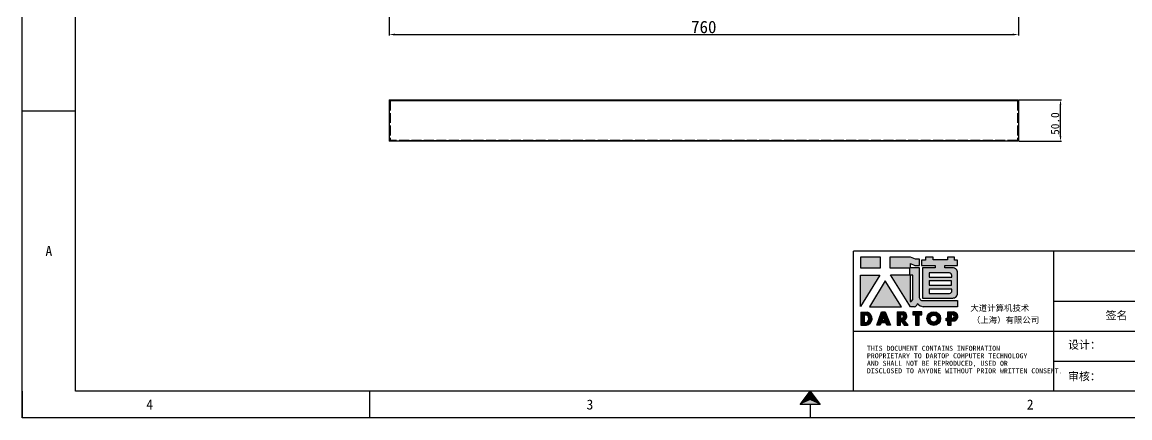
# Model space of a CAD drawing. Header units: millimetres. Extents: x 12436 to 30221, y 8547 to 23793.
# Drawn here: x 14765 to 16103, y 8547 to 9025 of the extents above; entities that cross this region are included whole.
import ezdxf
from ezdxf.enums import TextEntityAlignment as Align

# ---------------------------------------------------------------- set-up
doc = ezdxf.new("R2010")
doc.units = ezdxf.units.MM
doc.header["$PDSIZE"] = -1
doc.linetypes.add('ACAD_ISO02W100', pattern=[15, 12, -3])
doc.linetypes.add('DOT', pattern=[0.25, 0, -0.25])
for name, color, linetype in [('4', 7, 'Continuous'), ('FORMAT', 7, 'Continuous'), ('print', 30, 'Continuous')]:
    doc.layers.add(name, color=color, linetype=linetype)
doc.styles.add('Dartop', font='SIMFANG.TTF')
doc.styles.add('hzHT', font='SIMHEI.TTF')
doc.dimstyles.new('副本 (3) ISO-25', dxfattribs={"dimtxt": 15, "dimasz": 7, "dimexe": 1, "dimexo": 1, "dimgap": 1.524, "dimtad": 1, "dimdec": 0, "dimzin": 0, "dimdsep": 46, "dimtxsty": 'Standard', "dimcen": 2.5, "dimclrd": 4, "dimclre": 4, "dimclrt": 4, "dimadec": 0, "dimazin": 0, "dimtfac": 1, "dimtdec": 0, "dimtmove": 0, "dimatfit": 3, "dimfxl": 1, "dimtzin": 0, "dimarcsym": 0})
doc.dimstyles.new('副本 ISO-25', dxfattribs={"dimtxt": 10, "dimasz": 6, "dimexe": 1, "dimexo": 1, "dimgap": 1.524, "dimtad": 1, "dimdec": 1, "dimzin": 0, "dimdsep": 46, "dimtxsty": 'Standard', "dimcen": 2.5, "dimclrd": 4, "dimclre": 4, "dimclrt": 4, "dimadec": 0, "dimazin": 0, "dimtfac": 1, "dimtdec": 1, "dimtmove": 0, "dimatfit": 3, "dimfxl": 1, "dimtzin": 0, "dimarcsym": 0})

# ---------------------------------------------------------------- blocks, each defined once
blk = doc.blocks.new('*D305')
at = {"color": 4, "lineweight": -2}
for p, q in [((15969.2, 8931), (16020.1, 8931)), ((16019.1, 8887), (16019.1, 8925)), ((15969.2, 8881), (16020.1, 8881))]:
    blk.add_line(p, q, dxfattribs=at)
at = {"color": 4}
for points in [[(16018.1, 8925), (16020.1, 8925), (16019.1, 8931)], [(16018.1, 8887), (16020.1, 8887), (16019.1, 8881)]]:
    blk.add_solid(points, dxfattribs=at)
at = {"layer": 'Defpoints', "color": 0}
for p in [(15968.2, 8931), (16019.1, 8931), (15968.2, 8881)]:
    blk.add_point(p, dxfattribs=at)
at = {"color": 4, "insert": (16012.6, 8902.3), "char_height": 10, "attachment_point": 5, "rotation": 90}
blk.add_mtext('50.0', dxfattribs=at)
blk = doc.blocks.new('*D290')
at = {"layer": 'Defpoints', "color": 0}
for p in [(15208.2, 9078.9), (15968.2, 9078.9), (15968.2, 9009.8)]:
    blk.add_point(p, dxfattribs=at)
at = {"layer": 'FORMAT', "color": 4, "lineweight": -2}
for p, q in [((15208.2, 9077.9), (15208.2, 9008.8)), ((15968.2, 9077.9), (15968.2, 9008.8)), ((15215.2, 9009.8), (15961.2, 9009.8))]:
    blk.add_line(p, q, dxfattribs=at)
at = {"layer": 'FORMAT', "color": 4}
for points in [[(15215.2, 9011), (15215.2, 9008.7), (15208.2, 9009.8)], [(15961.2, 9011), (15961.2, 9008.7), (15968.2, 9009.8)]]:
    blk.add_solid(points, dxfattribs=at)
at = {"layer": 'FORMAT', "color": 4, "insert": (15588.2, 9018.9), "char_height": 15, "attachment_point": 5}
blk.add_mtext('760', dxfattribs=at)
blk = doc.blocks.new('*U14')
at = {"color": 254, "linetype": 'Continuous', "extrusion": (0, 0, -1)}
for points in [[(-17, 0.333), (-16.812, 0.25), (-17, 0.5)], [(-17, 0.333), (-17, 0.5), (-17.188, 0.25)], [(-17, 0.333), (-17.188, 0.25), (-16.812, 0.25)]]:
    blk.add_solid(points, dxfattribs=at)
blk = doc.blocks.new('dadao')
for p, q in [((48, 19.2), (44.9, 10.4)), ((44.9, 10.4), (51.2, 10.4)), ((51.2, 10.4), (48, 19.2))]:
    blk.add_line(p, q)
for points in [[(41.8, 121.6), (41.8, 143.7), (-0.4, 143.7), (-0.4, 121.6), (41.8, 121.6)], [(104.8, 122), (104.8, 130.3), (114.1, 126.3), (124.2, 126.3), (124.2, 139.6), (115.9, 139.6), (105.1, 143.9), (61.5, 143.9)], [(61.7, 144), (61.7, 121.3), (103.9, 121.3)], [(113.4, 38.7), (105.1, 38.7), (63, 106.5), (103.9, 106.5), (103.9, 120.9), (103.9, 121.3)], [(109.7, 53.6), (109.7, 106.2), (104.3, 106.2), (104.3, 50.4), (106.6, 50.4)], [(144.6, 94.4), (144.6, 84.8), (192, 84.8), (192, 94.1), (144.9, 94.1)], [(0, 28), (0, 0), (11.8, 0)], [(0.1, 28), (14, 28)], [(76.8, 28.2), (76.8, 0), (84.1, 0), (84.1, 11.1), (91.6, -0.1), (100.3, -0.1), (91.7, 11.1)], [(76.8, 28.2), (90.6, 28.2)], [(120.2, 45), (119.5, 45), (119.5, 44.6)], [(183.7, 0), (183.7, 9.6), (180.6, 9.6), (180.6, 14.9), (183.8, 14.9), (183.8, 28.1), (196.1, 28.1), (196.5, 28.1)], [(7.1, 21.8), (7.1, 6.1), (12, 6.1)], [(7.1, 21.8), (11.4, 21.8)], [(84, 22.7), (84, 15.3), (87.2, 15.3)], [(84, 22.7), (87.3, 22.7)], [(183.7, 0), (190.9, 0), (190.9, 9.6), (198.8, 9.6)], [(194.9, 22.3), (190.8, 22.3), (190.8, 15), (194.4, 15)]]:
    blk.add_lwpolyline(points)
blk.add_lwpolyline([(137.1, 144.2), (137.1, 137.9), (128.3, 137.9), (128.3, 126.5), (157.3, 126.5), (157.3, 121.5), (130.3, 121.5), (130.3, 57.5), (194.4, 57.5, 0.414214), (204.4, 67.5), (204.4, 111.3, 0.414214), (194.4, 121.3), (177.5, 121.3), (177.5, 126.3), (204.7, 126.3), (204.7, 137.7), (198.2, 137.7), (198.2, 143.9), (183.3, 143.9), (183.3, 138), (153, 138), (153, 144.2), (137.1, 144.2)], format="xyb", close=True)
for points in [[(104.8, 122), (123.4, 122), (123.4, 60, 0.414214), (131.4, 52), (204.8, 52), (204.8, 39.1), (131.7, 39.1)], [(144.3, 110.8), (144.3, 101.8), (192.3, 101.8), (192.3, 105.5, 0.414214), (187.3, 110.5), (144.3, 110.5)], [(144.6, 77), (144.6, 67.5), (187.6, 67.5, 0.414214), (192.6, 72.5), (192.6, 76.4), (144.6, 76.4)]]:
    blk.add_lwpolyline(points, format="xyb")
for points in [[(-0.3, 106.2), (40.4, 106.2), (-0.3, 39.7), (-0.3, 106.2)], [(51.7, 94.1), (18.4, 39.3), (86.2, 39.3)], [(43.8, 28.2), (51.8, 28.2), (62.6, -0.1), (55, -0.1), (53.2, 5), (42.9, 5), (41.1, 0), (33.6, 0)], [(110, 28.1), (110, 21.9), (116, 21.9), (116, -0.1), (123.2, -0.1), (123.2, 22), (129.2, 22), (129.2, 28.1), (110, 28.1)]]:
    blk.add_lwpolyline(points, close=True)
for radius in [14.5, 7.44]:
    blk.add_circle((154.2, 14.2), radius)
for centre, radius, start, end in [((99.2, 60.7), 12.6, 305.6399, 325.969), ((9.6, 14.2), 14.4, 278.6604, 72.3203), ((88.6, 19.4), 8.95, 290.6073, 77.2124), ((111.6, 46.7), 8.19, 282.9811, 347.6627), ((136, 61.7), 22.9, 226.7358, 259.3209), ((195.7, 18.6), 9.51, 288.8959, 85.2442), ((8.5, 13.9), 8.49, 294.2143, 69.7177), ((86.4, 19), 3.8, 282.527, 76.7196), ((193.7, 18.7), 3.8, 280.9891, 72.5513)]:
    blk.add_arc(centre, radius, start, end)

msp = doc.modelspace()

# ---------------------------------------------------------------- hatches: boundary and pattern name
for points in [[(15801.722, 8740.72), (15777.614, 8740.72), (15777.614, 8728.125), (15801.722, 8728.125)], [(15800.946, 8719.312), (15777.679, 8719.312), (15777.679, 8681.323)], [(15807.396, 8712.418), (15788.376, 8681.07), (15827.105, 8681.07)], [(15851.697, 8674.656), (15840.69, 8674.656), (15840.69, 8671.164), (15844.124, 8671.164), (15844.124, 8658.58), (15848.236, 8658.58), (15848.236, 8671.172), (15851.697, 8671.172)]]:
    msp.add_hatch(color=0).paths.add_polyline_path(points)
h = msp.add_hatch(color=0)
h.paths.add_polyline_path([(15837.749, 8733.065), (15843.07, 8730.767), (15848.822, 8730.767), (15848.822, 8738.38), (15844.077, 8738.38), (15837.893, 8740.822), (15813.113, 8740.822), (15813.113, 8727.946), (15837.223, 8727.946), (15837.223, 8727.686), (15837.223, 8719.456), (15813.844, 8719.456), (15837.891, 8680.755), (15842.653, 8680.755, 0.27937482), (15846.13, 8684.136), (15846.13, 8684.314), (15846.55, 8684.314, 0.14314537), (15853.105, 8680.978), (15894.892, 8680.978), (15894.892, 8688.317), (15852.927, 8688.317, -0.41421356), (15848.357, 8692.888), (15848.357, 8728.353), (15837.749, 8728.353)])
h.paths.add_polyline_path([(15837.466, 8719.292), (15840.53, 8719.291), (15840.53, 8689.254, -0.08893574), (15838.755, 8687.428), (15837.456, 8687.428)], flags=16)
h = msp.add_hatch(color=0)
h.paths.add_polyline_path([(15894.82, 8737.314), (15891.102, 8737.314), (15891.102, 8740.851), (15882.604, 8740.851), (15882.604, 8737.491), (15865.254, 8737.491), (15865.254, 8741.028), (15856.168, 8741.028), (15856.168, 8737.426), (15851.147, 8737.426), (15851.147, 8730.905), (15867.716, 8730.905), (15867.716, 8728.021), (15852.276, 8728.021), (15852.276, 8691.51), (15888.93, 8691.51, 0.41421356), (15894.643, 8697.223), (15894.643, 8722.227, 0.41421356), (15888.93, 8727.941), (15879.24, 8727.941), (15879.24, 8730.771), (15894.82, 8730.771)])
h.paths.add_polyline_path([(15884.882, 8721.751, -0.41421356), (15887.739, 8718.894), (15887.739, 8716.799), (15860.297, 8716.799), (15860.297, 8721.751)], flags=16)
h.paths.add_polyline_path([(15887.561, 8712.378), (15887.561, 8707.073), (15860.474, 8707.073), (15860.474, 8712.378)], flags=16)
h.paths.add_polyline_path([(15887.915, 8702.298), (15887.915, 8700.026, -0.41421356), (15885.059, 8697.169), (15860.474, 8697.169), (15860.474, 8702.298)], flags=16)
h = msp.add_hatch(color=0)
h.paths.add_polyline_path([(15785.832, 8674.598), (15777.85, 8674.598), (15777.85, 8658.628), (15784.572, 8658.628, 0.79301591)])
h.paths.add_polyline_path([(15784.691, 8662.126), (15781.9, 8662.126), (15781.9, 8671.101), (15784.383, 8671.101, -0.67136089)], flags=16)
h = msp.add_hatch(color=0)
h.paths.add_polyline_path([(15807.456, 8674.73), (15802.9, 8674.73), (15797.042, 8658.611), (15801.357, 8658.611), (15802.372, 8661.468), (15808.218, 8661.468), (15809.255, 8658.577), (15813.605, 8658.577)])
h.paths.add_polyline_path([(15807.101, 8664.547), (15803.479, 8664.547), (15805.257, 8669.612)], flags=16)
h = msp.add_hatch(color=0)
h.paths.add_polyline_path([(15829.598, 8674.719), (15821.748, 8674.719), (15821.748, 8658.602), (15825.896, 8658.602), (15825.896, 8664.991), (15830.16, 8658.545), (15835.173, 8658.545), (15830.266, 8664.951, 0.74405494)])
h.paths.add_polyline_path([(15825.858, 8667.377), (15825.858, 8671.609), (15827.713, 8671.609, -0.79680897), (15827.685, 8667.377)], flags=16)
h = msp.add_hatch(color=0)
h.paths.add_polyline_path([(15857.68, 8666.718, 1), (15874.229, 8666.718, 1)])
h.paths.add_polyline_path([(15870.205, 8666.718, -1), (15861.704, 8666.718, -1)], flags=16)
h = msp.add_hatch(color=0)
h.paths.add_polyline_path([(15890.102, 8674.68), (15889.865, 8674.68), (15882.866, 8674.68), (15882.866, 8667.159), (15881.009, 8667.159), (15881.009, 8664.106), (15882.836, 8664.106), (15882.836, 8658.63), (15886.922, 8658.63), (15886.922, 8664.127), (15891.411, 8664.127, 0.81230381)])
h.paths.add_polyline_path([(15886.861, 8667.18), (15886.861, 8671.387), (15889.186, 8671.387, -0.77821343), (15888.949, 8667.18)], flags=16)

# ---------------------------------------------------------------- linework, layer by layer
at = {"color": 0, "linetype": 'DOT'}
for p, q in [((14764.845, 8578.995), (14764.845, 9932.674)), ((16780.183, 8546.765), (14764.845, 8546.765))]:
    msp.add_line(p, q, dxfattribs=at)
at = {"color": 0}
for p, q in [((14829.306, 8578.995), (14829.306, 9932.674)), ((14829.306, 8917.415), (14764.845, 8917.415)), ((16747.952, 8748.205), (15768.953, 8748.205)), ((15768.953, 8578.995), (15768.953, 8748.205)), ((16010.681, 8748.205), (16010.681, 8578.995)), ((16010.681, 8687.773), (16252.409, 8687.773)), ((15768.953, 8651.514), (16010.681, 8651.514)), ((16010.681, 8651.514), (16747.952, 8651.514)), ((16010.681, 8615.254), (16252.409, 8615.254)), ((14764.845, 8578.995), (14764.845, 8546.765)), ((16747.952, 8578.995), (14829.306, 8578.995)), ((15184.776, 8546.765), (15184.776, 8578.995)), ((15716.578, 8562.88), (15716.578, 8546.765)), ((14764.845, 8546.765), (14764.845, 8546.765))]:
    msp.add_line(p, q, dxfattribs=at)
for p, q in [((15208.195, 8931.002), (15968.195, 8931.002)), ((15208.195, 8931.002), (15208.195, 8881.002)), ((15968.195, 8931.002), (15968.195, 8881.002)), ((15968.195, 8881.002), (15208.195, 8881.002))]:
    msp.add_line(p, q)
at = {"color": 6, "linetype": 'ACAD_ISO02W100'}
for p, q in [((15209.195, 8930.002), (15967.195, 8930.002)), ((15209.195, 8930.002), (15209.195, 8882.002)), ((15213.695, 8930.002), (15962.695, 8930.002)), ((15228.945, 8930.002), (15943.445, 8930.002)), ((15967.195, 8930.002), (15967.195, 8882.002)), ((15967.195, 8882.002), (15209.195, 8882.002)), ((15229.945, 8882.002), (15942.445, 8882.002)), ((15256.195, 8882.002), (15256.195, 8881.002)), ((15284.195, 8882.002), (15284.195, 8881.002)), ((15892.195, 8882.002), (15892.195, 8881.002)), ((15920.195, 8882.002), (15920.195, 8881.002))]:
    msp.add_line(p, q, dxfattribs=at)
at = {"color": 0}
msp.add_lwpolyline([(15716.578, 8578.995), (15728.664, 8562.88), (15704.492, 8562.88), (15716.578, 8578.995)], close=True, dxfattribs=at)
at = {"layer": 'print', "color": 4}
msp.add_lwpolyline([(14764.845, 9964.904), (16812.413, 9964.904), (16812.413, 8546.765), (14764.845, 8546.765)], close=True, dxfattribs=at)

# ---------------------------------------------------------------- block references
at = {"color": 0, "xscale": 0.5713578438844706, "yscale": 0.5713578439317644, "zscale": 0.5713578439414734}
msp.add_blockref('dadao', (15777.85, 8658.628), dxfattribs=at)
at = {"color": 0, "linetype": 'Continuous', "xscale": 64.46088495701406, "yscale": 64.46088495750519, "zscale": 64.46088495749957}
msp.add_blockref('*U14', (14620.743, 8546.765), dxfattribs=at)

# ---------------------------------------------------------------- texts
at = {"color": 0}
for s, height, style, p in [('A', 12.086, 'Dartop', (14797.075, 8748.205)), ('签名', 9.6691, 'hzHT', (16086.811, 8670.43)), ('4', 12.086, 'Dartop', (14918.875, 8562.88)), ('3', 12.086, 'Dartop', (15450.677, 8562.88)), ('2', 12.086, 'Dartop', (15982.479, 8562.88))]:
    msp.add_text(s, height=height, dxfattribs=dict(at, style=style)).set_placement(p, align=Align.MIDDLE_CENTER)
at = {"color": 0, "style": 'hzHT'}
for s, height, p in [('THIS DOCUMENT CONTAINS INFORMATION', 6.04321, (15785.268, 8627.764)), ('设计：', 9.6691, (16028.237, 8630.145)), ('PROPRIETARY TO DARTOP COMPUTER TECHNOLOGY', 6.04321, (15785.268, 8618.7)), ('AND SHALL NOT BE REPRODUCED, USED OR', 6.04321, (15785.268, 8609.635)), ('DISCLOSED TO ANYONE WITHOUT PRIOR WRITTEN CONSENT.', 6.04321, (15785.268, 8600.57)), ('审核：', 9.6691, (16028.093, 8592.07))]:
    msp.add_text(s, height=height, dxfattribs=at).set_placement(p)
at = {"layer": '4', "color": 0, "style": 'hzHT'}
for s, p in [('大道计算机技术', (15910.258, 8675.764)), ('（上海）有限公司', (15912.083, 8661.311))]:
    msp.add_text(s, height=7.2518, dxfattribs=at).set_placement(p)

# ---------------------------------------------------------------- dimensions: what is measured, and where the dimension line sits
dim = msp.add_linear_dim(base=(16019.146, 8931.002), p1=(15968.195, 8881.002), p2=(15968.195, 8931.002), angle=90, dimstyle='副本 ISO-25')
dim.commit()
dim.dimension.update_dxf_attribs({"geometry": '*D305', "text_midpoint": (16019.146, 8902.261), "dimtype": 160})
at = {"layer": 'FORMAT'}
dim = msp.add_linear_dim(base=(15968.195, 9009.84), p1=(15208.195, 9078.941), p2=(15968.195, 9078.941), dimstyle='副本 (3) ISO-25', dxfattribs=at)
dim.commit()
dim.dimension.update_dxf_attribs({"geometry": '*D290', "text_midpoint": (15588.195, 9018.864)})

doc.saveas('drawing.dxf')
